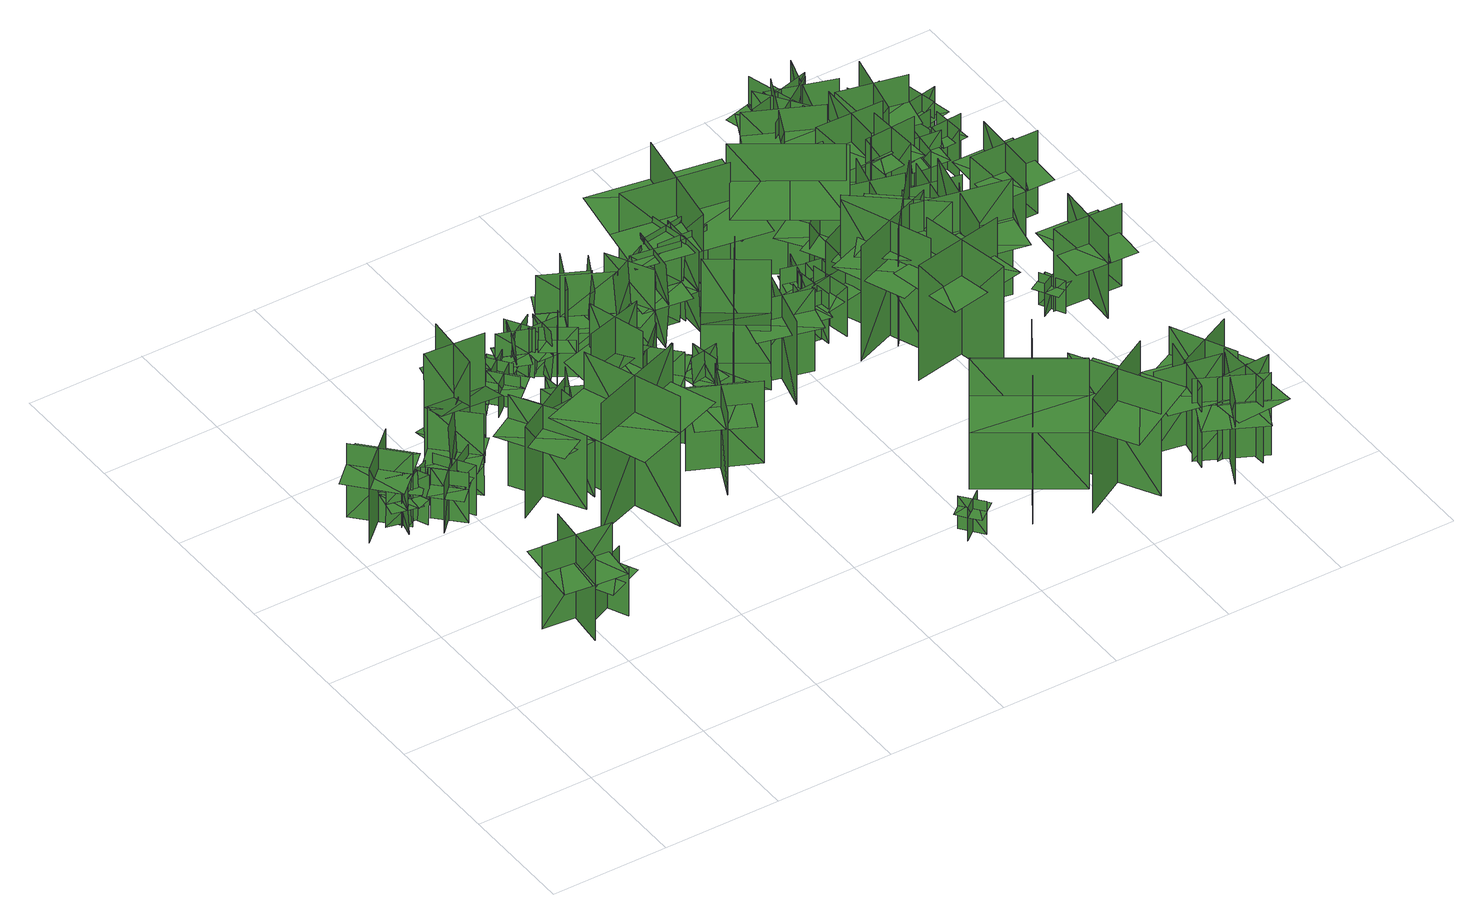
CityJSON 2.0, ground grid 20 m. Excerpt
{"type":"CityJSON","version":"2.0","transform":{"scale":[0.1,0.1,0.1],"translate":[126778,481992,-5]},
"CityObjects":{
"tree1":{"type":"SolitaryVegetationObject","geometry":[{"type":"MultiSurface","lod":"1","boundaries":[[[0,1,2]],[[0,2,3]],[[4,5,6]],[[4,6,7]],[[8,9,10]],[[8,10,11]],[[8,9,12]],[[8,12,13]]]}]},
"tree2":{"type":"SolitaryVegetationObject","geometry":[{"type":"MultiSurface","lod":"1","boundaries":[[[14,15,16]],[[14,16,17]],[[18,19,20]],[[18,20,21]],[[22,23,24]],[[22,24,25]],[[22,25,26]],[[22,26,27]]]}]},
"tree3":{"type":"SolitaryVegetationObject","geometry":[{"type":"MultiSurface","lod":"1","boundaries":[[[28,29,30]],[[28,30,31]],[[32,33,34]],[[32,34,35]],[[36,37,33]],[[36,33,32]],[[38,39,29]],[[38,29,28]],[[28,29,40]],[[28,40,41]],[[28,42,43]],[[28,43,29]]]}]},
"tree4":{"type":"SolitaryVegetationObject","geometry":[{"type":"MultiSurface","lod":"1","boundaries":[[[44,45,46]],[[44,46,47]],[[48,49,50]],[[48,50,51]],[[52,53,54]],[[52,54,55]],[[52,55,56]],[[52,56,57]]]}]},
"tree5":{"type":"SolitaryVegetationObject","geometry":[{"type":"MultiSurface","lod":"1","boundaries":[[[58,59,60]],[[58,60,61]],[[62,63,64]],[[62,64,65]],[[66,67,63]],[[66,63,62]],[[68,69,59]],[[68,59,58]],[[58,59,70]],[[58,70,71]],[[58,72,73]],[[58,73,59]]]}]},
"tree6":{"type":"SolitaryVegetationObject","geometry":[{"type":"MultiSurface","lod":"1","boundaries":[[[74,75,76]],[[74,76,77]],[[78,79,80]],[[78,80,81]],[[82,83,84]],[[82,84,85]],[[82,83,86]],[[82,86,87]]]}]},
"tree7":{"type":"SolitaryVegetationObject","geometry":[{"type":"MultiSurface","lod":"1","boundaries":[[[88,89,90]],[[88,90,91]],[[92,93,94]],[[92,94,95]],[[96,97,98]],[[96,98,99]],[[96,100,101]],[[96,101,97]]]}]},
"tree8":{"type":"SolitaryVegetationObject","geometry":[{"type":"MultiSurface","lod":"1","boundaries":[[[102,103,104]],[[102,104,105]],[[106,107,108]],[[106,108,109]],[[110,111,112]],[[110,112,113]],[[110,114,115]],[[110,115,111]]]}]},
"tree9":{"type":"SolitaryVegetationObject","geometry":[{"type":"MultiSurface","lod":"1","boundaries":[[[116,117,118]],[[116,118,119]],[[120,121,122]],[[120,122,123]],[[124,125,121]],[[124,121,120]],[[126,127,117]],[[126,117,116]],[[116,117,128]],[[116,128,129]],[[116,130,131]],[[116,131,117]]]}]},
"tree10":{"type":"SolitaryVegetationObject","geometry":[{"type":"MultiSurface","lod":"1","boundaries":[[[132,133,134]],[[132,134,135]],[[136,137,138]],[[136,138,139]],[[140,141,137]],[[140,137,136]],[[142,143,133]],[[142,133,132]],[[144,145,146]],[[144,146,147]],[[148,149,150]],[[148,150,151]]]}]},
"tree11":{"type":"SolitaryVegetationObject","geometry":[{"type":"MultiSurface","lod":"1","boundaries":[[[152,153,154]],[[152,154,155]],[[156,157,158]],[[156,158,159]],[[160,161,162]],[[160,162,163]],[[160,163,164]],[[160,164,165]]]}]},
"tree12":{"type":"SolitaryVegetationObject","geometry":[{"type":"MultiSurface","lod":"1","boundaries":[[[166,167,168]],[[166,168,169]],[[170,171,172]],[[170,172,173]],[[174,175,176]],[[174,176,177]],[[174,178,179]],[[174,179,175]]]}]},
"tree13":{"type":"SolitaryVegetationObject","geometry":[{"type":"MultiSurface","lod":"1","boundaries":[[[180,181,182]],[[180,182,183]],[[184,185,186]],[[184,186,187]],[[188,189,190]],[[188,190,191]],[[188,191,192]],[[188,192,193]]]}]},
"tree14":{"type":"SolitaryVegetationObject","geometry":[{"type":"MultiSurface","lod":"1","boundaries":[[[194,195,196]],[[194,196,197]],[[198,199,200]],[[198,200,201]],[[202,203,204]],[[202,204,205]],[[202,205,206]],[[202,206,207]]]}]},
"tree15":{"type":"SolitaryVegetationObject","geometry":[{"type":"MultiSurface","lod":"1","boundaries":[[[208,209,210]],[[208,210,211]],[[212,213,214]],[[212,214,215]],[[216,217,218]],[[216,218,219]],[[216,219,220]],[[216,220,221]]]}]},
"tree16":{"type":"SolitaryVegetationObject","geometry":[{"type":"MultiSurface","lod":"1","boundaries":[[[222,223,224]],[[222,224,225]],[[226,227,228]],[[226,228,229]],[[230,231,232]],[[230,232,233]],[[230,233,234]],[[230,234,235]]]}]},
"tree17":{"type":"SolitaryVegetationObject","geometry":[{"type":"MultiSurface","lod":"1","boundaries":[[[236,237,238]],[[236,238,239]],[[240,241,242]],[[240,242,243]],[[244,245,241]],[[244,241,240]],[[246,247,237]],[[246,237,236]],[[236,237,248]],[[236,248,249]],[[236,250,251]],[[236,251,237]]]}]},
"tree18":{"type":"SolitaryVegetationObject","geometry":[{"type":"MultiSurface","lod":"1","boundaries":[[[252,253,254]],[[252,254,255]],[[256,257,258]],[[256,258,259]],[[260,261,262]],[[260,262,263]],[[260,263,264]],[[260,264,265]]]}]},
"tree19":{"type":"SolitaryVegetationObject","geometry":[{"type":"MultiSurface","lod":"1","boundaries":[[[266,267,268]],[[266,268,269]],[[270,271,272]],[[270,272,273]],[[274,275,276]],[[274,276,277]],[[274,277,278]],[[274,278,279]]]}]},
"tree20":{"type":"SolitaryVegetationObject","geometry":[{"type":"MultiSurface","lod":"1","boundaries":[[[280,281,282]],[[280,282,283]],[[284,285,286]],[[284,286,287]],[[288,289,285]],[[288,285,284]],[[290,291,281]],[[290,281,280]],[[292,293,294]],[[292,294,295]],[[296,297,298]],[[296,298,299]]]}]},
"tree21":{"type":"SolitaryVegetationObject","geometry":[{"type":"MultiSurface","lod":"1","boundaries":[[[300,301,302]],[[300,302,303]],[[304,305,306]],[[304,306,307]],[[308,309,305]],[[308,305,304]],[[310,311,301]],[[310,301,300]],[[300,301,312]],[[300,312,313]],[[300,314,315]],[[300,315,301]]]}]},
"tree22":{"type":"SolitaryVegetationObject","geometry":[{"type":"MultiSurface","lod":"1","boundaries":[[[316,317,318]],[[316,318,319]],[[320,321,322]],[[320,322,323]],[[324,325,326]],[[324,326,327]],[[324,327,328]],[[324,328,329]]]}]},
"tree23":{"type":"SolitaryVegetationObject","geometry":[{"type":"MultiSurface","lod":"1","boundaries":[[[330,331,332]],[[330,332,333]],[[334,335,336]],[[334,336,337]],[[338,339,340]],[[338,340,341]],[[338,342,343]],[[338,343,339]]]}]},
"tree24":{"type":"SolitaryVegetationObject","geometry":[{"type":"MultiSurface","lod":"1","boundaries":[[[344,345,346]],[[344,346,347]],[[348,349,350]],[[348,350,351]],[[352,353,349]],[[352,349,348]],[[354,355,345]],[[354,345,344]],[[344,345,356]],[[344,356,357]],[[344,358,359]],[[344,359,345]]]}]},
"tree25":{"type":"SolitaryVegetationObject","geometry":[{"type":"MultiSurface","lod":"1","boundaries":[[[360,361,362]],[[360,362,363]],[[364,365,366]],[[364,366,367]],[[368,369,370]],[[368,370,371]],[[368,372,373]],[[368,373,369]]]}]},
"tree26":{"type":"SolitaryVegetationObject","geometry":[{"type":"MultiSurface","lod":"1","boundaries":[[[374,375,376]],[[374,376,377]],[[378,379,380]],[[378,380,381]],[[382,383,379]],[[382,379,378]],[[384,385,375]],[[384,375,374]],[[374,375,386]],[[374,386,387]],[[374,388,389]],[[374,389,375]]]}]},
"tree27":{"type":"SolitaryVegetationObject","geometry":[{"type":"MultiSurface","lod":"1","boundaries":[[[390,391,392]],[[390,392,393]],[[394,395,396]],[[394,396,397]],[[398,399,400]],[[398,400,401]],[[398,402,403]],[[398,403,399]]]}]},
"tree28":{"type":"SolitaryVegetationObject","geometry":[{"type":"MultiSurface","lod":"1","boundaries":[[[404,405,406]],[[404,406,407]],[[408,409,410]],[[408,410,411]],[[412,413,409]],[[412,409,408]],[[414,415,405]],[[414,405,404]],[[404,405,416]],[[404,416,417]],[[404,418,419]],[[404,419,405]]]}]},
"tree29":{"type":"SolitaryVegetationObject","geometry":[{"type":"MultiSurface","lod":"1","boundaries":[[[420,421,422]],[[420,422,423]],[[424,425,426]],[[424,426,427]],[[428,429,430]],[[428,430,431]],[[428,431,432]],[[428,432,433]]]}]},
"tree30":{"type":"SolitaryVegetationObject","geometry":[{"type":"MultiSurface","lod":"1","boundaries":[[[434,435,436]],[[434,436,437]],[[438,439,440]],[[438,440,441]],[[442,443,439]],[[442,439,438]],[[444,445,435]],[[444,435,434]],[[434,435,446]],[[434,446,447]],[[434,448,449]],[[434,449,435]]]}]},
"tree31":{"type":"SolitaryVegetationObject","geometry":[{"type":"MultiSurface","lod":"1","boundaries":[[[450,451,452]],[[450,452,453]],[[454,455,456]],[[454,456,457]],[[458,459,455]],[[458,455,454]],[[460,461,451]],[[460,451,450]],[[450,451,462]],[[450,462,463]],[[450,464,465]],[[450,465,451]]]}]},
"tree32":{"type":"SolitaryVegetationObject","geometry":[{"type":"MultiSurface","lod":"1","boundaries":[[[466,467,468]],[[466,468,469]],[[470,471,472]],[[470,472,473]],[[474,475,476]],[[474,476,477]],[[474,477,478]],[[474,478,479]]]}]},
"tree33":{"type":"SolitaryVegetationObject","geometry":[{"type":"MultiSurface","lod":"1","boundaries":[[[480,481,482]],[[480,482,483]],[[484,485,486]],[[484,486,487]],[[488,489,485]],[[488,485,484]],[[490,491,481]],[[490,481,480]],[[492,493,494]],[[492,494,495]],[[496,497,498]],[[496,498,499]]]}]},
"tree34":{"type":"SolitaryVegetationObject","geometry":[{"type":"MultiSurface","lod":"1","boundaries":[[[500,501,502]],[[500,502,503]],[[504,505,506]],[[504,506,507]],[[508,509,505]],[[508,505,504]],[[510,511,501]],[[510,501,500]],[[500,501,512]],[[500,512,513]],[[500,514,515]],[[500,515,501]]]}]},
"tree35":{"type":"SolitaryVegetationObject","geometry":[{"type":"MultiSurface","lod":"1","boundaries":[[[516,517,518]],[[516,518,519]],[[520,521,522]],[[520,522,523]],[[524,525,526]],[[524,526,527]],[[524,527,528]],[[524,528,529]]]}]},
"tree36":{"type":"SolitaryVegetationObject","geometry":[{"type":"MultiSurface","lod":"1","boundaries":[[[530,531,532]],[[530,532,533]],[[534,535,536]],[[534,536,537]],[[538,539,535]],[[538,535,534]],[[540,541,531]],[[540,531,530]],[[530,531,542]],[[530,542,543]],[[530,544,545]],[[530,545,531]]]}]},
"tree37":{"type":"SolitaryVegetationObject","geometry":[{"type":"MultiSurface","lod":"1","boundaries":[[[546,547,548]],[[546,548,549]],[[550,551,552]],[[550,552,553]],[[554,555,556]],[[554,556,557]],[[554,558,559]],[[554,559,555]]]}]},
"tree38":{"type":"SolitaryVegetationObject","geometry":[{"type":"MultiSurface","lod":"1","boundaries":[[[560,561,562]],[[560,562,563]],[[564,565,566]],[[564,566,567]],[[568,569,565]],[[568,565,564]],[[570,571,561]],[[570,561,560]],[[560,561,572]],[[560,572,573]],[[560,574,575]],[[560,575,561]]]}]},
"tree39":{"type":"SolitaryVegetationObject","geometry":[{"type":"MultiSurface","lod":"1","boundaries":[[[576,577,578]],[[576,578,579]],[[580,581,582]],[[580,582,583]],[[584,585,581]],[[584,581,580]],[[586,587,577]],[[586,577,576]],[[576,577,588]],[[576,588,589]],[[576,590,591]],[[576,591,577]]]}]},
"tree40":{"type":"SolitaryVegetationObject","geometry":[{"type":"MultiSurface","lod":"1","boundaries":[[[592,593,594]],[[592,594,595]],[[596,597,598]],[[596,598,599]],[[600,601,602]],[[600,602,603]],[[600,603,604]],[[600,604,605]]]}]},
"tree41":{"type":"SolitaryVegetationObject","geometry":[{"type":"MultiSurface","lod":"1","boundaries":[[[606,607,608]],[[606,608,609]],[[610,611,612]],[[610,612,613]],[[614,615,616]],[[614,616,617]],[[614,617,618]],[[614,618,619]]]}]},
"tree42":{"type":"SolitaryVegetationObject","geometry":[{"type":"MultiSurface","lod":"1","boundaries":[[[620,621,622]],[[620,622,623]],[[624,625,626]],[[624,626,627]],[[628,629,630]],[[628,630,631]],[[628,631,632]],[[628,632,633]]]}]},
"tree43":{"type":"SolitaryVegetationObject","geometry":[{"type":"MultiSurface","lod":"1","boundaries":[[[634,635,636]],[[634,636,637]],[[638,639,640]],[[638,640,641]],[[642,643,644]],[[642,644,645]],[[642,643,646]],[[642,646,647]]]}]},
"tree44":{"type":"SolitaryVegetationObject","geometry":[{"type":"MultiSurface","lod":"1","boundaries":[[[648,649,650]],[[648,650,651]],[[652,653,654]],[[652,654,655]],[[656,657,658]],[[656,658,659]],[[656,659,660]],[[656,660,661]]]}]},
"tree45":{"type":"SolitaryVegetationObject","geometry":[{"type":"MultiSurface","lod":"1","boundaries":[[[662,663,664]],[[662,664,665]],[[666,667,668]],[[666,668,669]],[[670,671,672]],[[670,672,673]],[[670,673,674]],[[670,674,675]]]}]},
"tree46":{"type":"SolitaryVegetationObject","geometry":[{"type":"MultiSurface","lod":"1","boundaries":[[[676,677,678]],[[676,678,679]],[[680,681,682]],[[680,682,683]],[[684,685,686]],[[684,686,687]],[[684,685,688]],[[684,688,689]]]}]},
"tree47":{"type":"SolitaryVegetationObject","geometry":[{"type":"MultiSurface","lod":"1","boundaries":[[[690,691,692]],[[690,692,693]],[[694,695,696]],[[694,696,697]],[[698,699,700]],[[698,700,701]],[[698,702,703]],[[698,703,699]]]}]},
"tree48":{"type":"SolitaryVegetationObject","geometry":[{"type":"MultiSurface","lod":"1","boundaries":[[[704,705,706]],[[704,706,707]],[[708,709,710]],[[708,710,711]],[[712,713,714]],[[712,714,715]],[[712,715,716]],[[712,716,717]]]}]},
"tree49":{"type":"SolitaryVegetationObject","geometry":[{"type":"MultiSurface","lod":"1","boundaries":[[[718,719,720]],[[718,720,721]],[[722,723,724]],[[722,724,725]],[[726,727,728]],[[726,728,729]],[[726,729,730]],[[726,730,731]]]}]},
"tree50":{"type":"SolitaryVegetationObject","geometry":[{"type":"MultiSurface","lod":"1","boundaries":[[[732,733,734]],[[732,734,735]],[[736,737,738]],[[736,738,739]],[[740,741,742]],[[740,742,743]],[[740,743,744]],[[740,744,745]]]}]},
"tree51":{"type":"SolitaryVegetationObject","geometry":[{"type":"MultiSurface","lod":"1","boundaries":[[[746,747,748]],[[746,748,749]],[[750,751,752]],[[750,752,753]],[[754,755,756]],[[754,756,757]],[[754,757,758]],[[754,758,759]]]}]},
"tree52":{"type":"SolitaryVegetationObject","geometry":[{"type":"MultiSurface","lod":"1","boundaries":[[[760,761,762]],[[760,762,763]],[[764,765,766]],[[764,766,767]],[[768,769,770]],[[768,770,771]],[[768,771,772]],[[768,772,773]]]}]},
"tree53":{"type":"SolitaryVegetationObject","geometry":[{"type":"MultiSurface","lod":"1","boundaries":[[[774,775,776]],[[774,776,777]],[[778,779,780]],[[778,780,781]],[[782,783,784]],[[782,784,785]],[[782,783,786]],[[782,786,787]]]}]},
"tree54":{"type":"SolitaryVegetationObject","geometry":[{"type":"MultiSurface","lod":"1","boundaries":[[[788,789,790]],[[788,790,791]],[[792,793,794]],[[792,794,795]],[[796,797,798]],[[796,798,799]],[[796,799,800]],[[796,800,801]]]}]},
"tree55":{"type":"SolitaryVegetationObject","geometry":[{"type":"MultiSurface","lod":"1","boundaries":[[[802,803,804]],[[802,804,805]],[[806,807,808]],[[806,808,809]],[[810,811,812]],[[810,812,813]],[[810,814,815]],[[810,815,811]]]}]},
"tree56":{"type":"SolitaryVegetationObject","geometry":[{"type":"MultiSurface","lod":"1","boundaries":[[[816,817,818]],[[816,818,819]],[[820,821,822]],[[820,822,823]],[[824,825,826]],[[824,826,827]],[[824,827,828]],[[824,828,829]]]}]},
"tree57":{"type":"SolitaryVegetationObject","geometry":[{"type":"MultiSurface","lod":"1","boundaries":[[[830,831,832]],[[830,832,833]],[[834,835,836]],[[834,836,837]],[[838,839,840]],[[838,840,841]],[[838,841,842]],[[838,842,843]]]}]},
"tree58":{"type":"SolitaryVegetationObject","geometry":[{"type":"MultiSurface","lod":"1","boundaries":[[[844,845,846]],[[844,846,847]],[[848,849,850]],[[848,850,851]],[[852,853,854]],[[852,854,855]],[[852,853,856]],[[852,856,857]]]}]},
"tree59":{"type":"SolitaryVegetationObject","geometry":[{"type":"MultiSurface","lod":"1","boundaries":[[[858,859,860]],[[858,860,861]],[[862,863,864]],[[862,864,865]],[[866,867,868]],[[866,868,869]],[[866,867,870]],[[866,870,871]]]}]},
"tree60":{"type":"SolitaryVegetationObject","geometry":[{"type":"MultiSurface","lod":"1","boundaries":[[[872,873,874]],[[872,874,875]],[[876,877,878]],[[876,878,879]],[[880,881,882]],[[880,882,883]],[[880,881,884]],[[880,884,885]]]}]},
"tree61":{"type":"SolitaryVegetationObject","geometry":[{"type":"MultiSurface","lod":"1","boundaries":[[[886,887,888]],[[886,888,889]],[[890,891,892]],[[890,892,893]],[[894,895,896]],[[894,896,897]],[[894,897,898]],[[894,898,899]]]}]},
"tree62":{"type":"SolitaryVegetationObject","geometry":[{"type":"MultiSurface","lod":"1","boundaries":[[[900,901,902]],[[900,902,903]],[[904,905,906]],[[904,906,907]],[[908,909,910]],[[908,910,911]],[[908,911,912]],[[908,912,913]]]}]},
"tree63":{"type":"SolitaryVegetationObject","geometry":[{"type":"MultiSurface","lod":"1","boundaries":[[[914,915,916]],[[914,916,917]],[[918,919,920]],[[918,920,921]],[[922,923,924]],[[922,924,925]],[[922,923,926]],[[922,926,927]]]}]},
"tree64":{"type":"SolitaryVegetationObject","geometry":[{"type":"MultiSurface","lod":"1","boundaries":[[[928,929,930]],[[928,930,931]],[[932,933,934]],[[932,934,935]],[[936,937,938]],[[936,938,939]],[[936,940,941]],[[936,941,937]]]}]},
"tree65":{"type":"SolitaryVegetationObject","geometry":[{"type":"MultiSurface","lod":"1","boundaries":[[[942,943,944]],[[942,944,945]],[[946,947,948]],[[946,948,949]],[[950,951,952]],[[950,952,953]],[[950,951,954]],[[950,954,955]]]}]},
"tree66":{"type":"SolitaryVegetationObject","geometry":[{"type":"MultiSurface","lod":"1","boundaries":[[[956,957,958]],[[956,958,959]],[[960,961,962]],[[960,962,963]],[[964,965,966]],[[964,966,967]],[[964,965,968]],[[964,968,969]]]}]},
"tree67":{"type":"SolitaryVegetationObject","geometry":[{"type":"MultiSurface","lod":"1","boundaries":[[[970,971,972]],[[970,972,973]],[[974,975,976]],[[974,976,977]],[[978,979,980]],[[978,980,981]],[[978,981,982]],[[978,982,983]]]}]},
"tree68":{"type":"SolitaryVegetationObject","geometry":[{"type":"MultiSurface","lod":"1","boundaries":[[[984,985,986]],[[984,986,987]],[[988,989,990]],[[988,990,991]],[[992,993,994]],[[992,994,995]],[[992,996,997]],[[992,997,993]]]}]},
"tree69":{"type":"SolitaryVegetationObject","geometry":[{"type":"MultiSurface","lod":"1","boundaries":[[[998,999,1000]],[[998,1000,1001]],[[1002,1003,1004]],[[1002,1004,1005]],[[1006,1007,1008]],[[1006,1008,1009]],[[1006,1010,1011]],[[1006,1011,1007]]]}]},
"tree70":{"type":"SolitaryVegetationObject","geometry":[{"type":"MultiSurface","lod":"1","boundaries":[[[1012,1013,1014]],[[1012,1014,1015]],[[1016,1017,1018]],[[1016,1018,1019]],[[1020,1021,1022]],[[1020,1022,1023]],[[1020,1024,1025]],[[1020,1025,1021]]]}]},
"tree71":{"type":"SolitaryVegetationObject","geometry":[{"type":"MultiSurface","lod":"1","boundaries":[[[1026,1027,1028]],[[1026,1028,1029]],[[1030,1031,1032]],[[1030,1032,1033]],[[1034,1035,1036]],[[1034,1036,1037]],[[1034,1035,1038]],[[1034,1038,1039]]]}]},
"tree72":{"type":"SolitaryVegetationObject","geometry":[{"type":"MultiSurface","lod":"1","boundaries":[[[1040,1041,1042]],[[1040,1042,1043]],[[1044,1045,1046]],[[1044,1046,1047]],[[1048,1049,1050]],[[1048,1050,1051]],[[1048,1049,1052]],[[1048,1052,1053]]]}]},
"tree73":{"type":"SolitaryVegetationObject","geometry":[{"type":"MultiSurface","lod":"1","boundaries":[[[1054,1055,1056]],[[1054,1056,1057]],[[1058,1059,1060]],[[1058,1060,1061]],[[1062,1063,1064]],[[1062,1064,1065]],[[1062,1065,1066]],[[1062,1066,1067]]]}]},
"tree74":{"type":"SolitaryVegetationObject","geometry":[{"type":"MultiSurface","lod":"1","boundaries":[[[1068,1069,1070]],[[1068,1070,1071]],[[1072,1073,1074]],[[1072,1074,1075]],[[1076,1077,1078]],[[1076,1078,1079]],[[1076,1077,1080]],[[1076,1080,1081]]]}]},
"tree75":{"type":"SolitaryVegetationObject","geometry":[{"type":"MultiSurface","lod":"1","boundaries":[[[1082,1083,1084]],[[1082,1084,1085]],[[1086,1087,1088]],[[1086,1088,1089]],[[1090,1091,1092]],[[1090,1092,1093]],[[1090,1093,1094]],[[1090,1094,1095]]]}]},
"tree76":{"type":"SolitaryVegetationObject","geometry":[{"type":"MultiSurface","lod":"1","boundaries":[[[1096,1097,1098]],[[1096,1098,1099]],[[1100,1101,1102]],[[1100,1102,1103]],[[1104,1105,1106]],[[1104,1106,1107]],[[1104,1107,1108]],[[1104,1108,1109]]]}]},
"tree77":{"type":"SolitaryVegetationObject","geometry":[{"type":"MultiSurface","lod":"1","boundaries":[[[1110,1111,1112]],[[1110,1112,1113]],[[1114,1115,1116]],[[1114,1116,1117]],[[1118,1119,1120]],[[1118,1120,1121]],[[1118,1121,1122]],[[1118,1122,1123]]]}]},
"tree78":{"type":"SolitaryVegetationObject","geometry":[{"type":"MultiSurface","lod":"1","boundaries":[[[1124,1125,1126]],[[1124,1126,1127]],[[1128,1129,1130]],[[1128,1130,1131]],[[1132,1133,1134]],[[1132,1134,1135]],[[1132,1133,1136]],[[1132,1136,1137]]]}]},
"tree79":{"type":"SolitaryVegetationObject","geometry":[{"type":"MultiSurface","lod":"1","boundaries":[[[1138,1139,1140]],[[1138,1140,1141]],[[1142,1143,1144]],[[1142,1144,1145]],[[1146,1147,1148]],[[1146,1148,1149]],[[1146,1147,1150]],[[1146,1150,1151]]]}]},
"tree80":{"type":"SolitaryVegetationObject","geometry":[{"type":"MultiSurface","lod":"1","boundaries":[[[1152,1153,1154]],[[1152,1154,1155]],[[1156,1157,1158]],[[1156,1158,1159]],[[1160,1161,1162]],[[1160,1162,1163]],[[1160,1163,1164]],[[1160,1164,1165]]]}]},
"tree81":{"type":"SolitaryVegetationObject","geometry":[{"type":"MultiSurface","lod":"1","boundaries":[[[1166,1167,1168]],[[1166,1168,1169]],[[1170,1171,1172]],[[1170,1172,1173]],[[1174,1175,1176]],[[1174,1176,1177]],[[1174,1175,1178]],[[1174,1178,1179]]]}]},
"tree82":{"type":"SolitaryVegetationObject","geometry":[{"type":"MultiSurface","lod":"1","boundaries":[[[1180,1181,1182]],[[1180,1182,1183]],[[1184,1185,1186]],[[1184,1186,1187]],[[1188,1189,1190]],[[1188,1190,1191]],[[1188,1191,1192]],[[1188,1192,1193]]]}]},
"tree83":{"type":"SolitaryVegetationObject","geometry":[{"type":"MultiSurface","lod":"1","boundaries":[[[1194,1195,1196]],[[1194,1196,1197]],[[1198,1199,1200]],[[1198,1200,1201]],[[1202,1203,1204]],[[1202,1204,1205]],[[1202,1203,1206]],[[1202,1206,1207]]]}]},
"tree84":{"type":"SolitaryVegetationObject","geometry":[{"type":"MultiSurface","lod":"1","boundaries":[[[1208,1209,1210]],[[1208,1210,1211]],[[1212,1213,1214]],[[1212,1214,1215]],[[1216,1217,1218]],[[1216,1218,1219]],[[1216,1217,1220]],[[1216,1220,1221]]]}]},
"tree85":{"type":"SolitaryVegetationObject","geometry":[{"type":"MultiSurface","lod":"1","boundaries":[[[1222,1223,1224]],[[1222,1224,1225]],[[1226,1227,1228]],[[1226,1228,1229]],[[1230,1231,1232]],[[1230,1232,1233]],[[1230,1231,1234]],[[1230,1234,1235]]]}]},
"tree86":{"type":"SolitaryVegetationObject","geometry":[{"type":"MultiSurface","lod":"1","boundaries":[[[1236,1237,1238]],[[1236,1238,1239]],[[1240,1241,1242]],[[1240,1242,1243]],[[1244,1245,1246]],[[1244,1246,1247]],[[1244,1245,1248]],[[1244,1248,1249]]]}]},
"tree87":{"type":"SolitaryVegetationObject","geometry":[{"type":"MultiSurface","lod":"1","boundaries":[[[1250,1251,1252]],[[1250,1252,1253]],[[1254,1255,1256]],[[1254,1256,1257]],[[1258,1259,1260]],[[1258,1260,1261]],[[1258,1259,1262]],[[1258,1262,1263]]]}]},
"tree88":{"type":"SolitaryVegetationObject","geometry":[{"type":"MultiSurface","lod":"1","boundaries":[[[1264,1265,1266]],[[1264,1266,1267]],[[1268,1269,1270]],[[1268,1270,1271]],[[1272,1273,1274]],[[1272,1274,1275]],[[1272,1275,1276]],[[1272,1276,1277]]]}]},
"tree89":{"type":"SolitaryVegetationObject","geometry":[{"type":"MultiSurface","lod":"1","boundaries":[[[1278,1279,1280]],[[1278,1280,1281]],[[1282,1283,1284]],[[1282,1284,1285]],[[1286,1287,1288]],[[1286,1288,1289]],[[1286,1287,1290]],[[1286,1290,1291]]]}]},
"tree90":{"type":"SolitaryVegetationObject","geometry":[{"type":"MultiSurface","lod":"1","boundaries":[[[1292,1293,1294]],[[1292,1294,1295]],[[1296,1297,1298]],[[1296,1298,1299]],[[1300,1301,1302]],[[1300,1302,1303]],[[1300,1301,1304]],[[1300,1304,1305]]]}]},
"tree91":{"type":"SolitaryVegetationObject","geometry":[{"type":"MultiSurface","lod":"1","boundaries":[[[1306,1307,1308]],[[1306,1308,1309]],[[1310,1311,1312]],[[1310,1312,1313]],[[1314,1315,1316]],[[1314,1316,1317]],[[1314,1317,1318]],[[1314,1318,1319]]]}]},
"tree92":{"type":"SolitaryVegetationObject","geometry":[{"type":"MultiSurface","lod":"1","boundaries":[[[1320,1321,1322]],[[1320,1322,1323]],[[1324,1325,1326]],[[1324,1326,1327]],[[1328,1329,1330]],[[1328,1330,1331]],[[1328,1332,1333]],[[1328,1333,1329]]]}]}
},
"vertices":[
[187,370,23],[176,253,23],[176,253,180],[187,370,180],[126,319,23],[243,308,23],[243,308,180],[126,319,180],[184,370,128],[172,253,128],[231,248,128],[242,365,128],[125,258,128],[136,375,128],
[109,712,9],[35,645,9],[35,645,148],[109,712,148],[42,715,9],[110,642,9],[110,642,148],[42,715,148],[42,715,109],[6,682,109],[73,608,109],[110,642,109],[146,676,109],[79,749,109],
[89,623,62],[101,673,62],[75,678,62],[64,629,62],[70,652,62],[120,641,62],[120,644,109],[71,655,109],[71,655,16],[120,644,16],[91,622,16],[103,672,16],[101,673,109],[89,623,109],[114,617,62],[126,667,62],
[93,645,13],[136,695,13],[136,695,105],[93,645,105],[137,648,13],[86,691,13],[86,691,105],[137,648,105],[137,648,79],[158,673,79],[108,716,79],[86,691,79],[65,666,79],[115,623,79],
[109,673,63],[129,626,63],[153,636,63],[133,683,63],[142,660,63],[95,640,63],[96,637,109],[143,658,109],[143,658,16],[96,637,16],[107,672,16],[127,625,16],[129,626,109],[109,673,109],[85,662,63],[105,616,63],
[264,322,23],[200,292,23],[200,292,117],[264,322,117],[219,338,23],[249,274,23],[249,274,117],[219,338,117],[263,324,85],[199,294,85],[214,262,85],[278,292,85],[187,320,85],[251,349,85],
[134,593,19],[174,633,19],[174,633,114],[134,593,114],[177,593,19],[137,634,19],[137,634,114],[177,593,114],[177,593,83],[137,634,83],[115,612,83],[155,571,83],[199,615,83],[159,655,83],
[216,652,17],[155,615,17],[155,615,111],[216,652,111],[161,665,17],[198,604,17],[198,604,111],[161,665,111],[211,648,87],[155,615,87],[169,591,87],[225,624,87],[196,673,87],[141,639,87],
[234,638,92],[174,698,92],[143,667,92],[203,607,92],[175,637,92],[235,697,92],[232,700,170],[172,640,170],[172,640,14],[232,700,14],[236,640,14],[177,700,14],[174,698,170],[234,638,170],[264,668,92],[204,728,92],
[279,701,66],[176,709,66],[176,711,261],[279,703,261],[229,761,66],[221,657,66],[222,657,261],[230,761,261],[230,761,15],[222,657,15],[279,703,15],[176,711,15],[279,702,161],[176,710,161],[172,657,180],[275,649,180],[190,709,192],[268,703,192],[271,743,202],[193,748,202],
[263,755,14],[263,755,76],[210,746,76],[210,746,14],[242,726,14],[242,726,76],[233,777,76],[233,777,14],[243,718,56],[269,723,56],[258,786,56],[232,781,56],[205,776,56],[217,713,56],
[342,525,17],[277,637,17],[277,637,189],[342,525,189],[368,624,17],[255,559,17],[255,559,189],[368,624,189],[337,534,145],[277,637,145],[233,612,145],[292,509,145],[381,560,145],[321,663,145],
[275,795,16],[275,795,78],[259,744,78],[259,744,16],[291,763,16],[291,763,78],[242,778,78],[242,778,16],[299,760,58],[306,786,58],[245,805,58],[237,779,58],[229,754,58],[291,735,58],
[321,811,17],[321,811,79],[287,770,79],[287,770,17],[324,775,17],[324,775,79],[284,808,79],[284,808,17],[330,770,58],[347,791,58],[297,832,58],[280,811,58],[264,790,58],[313,750,58],
[309,587,20],[424,599,20],[424,599,175],[309,587,175],[366,540,20],[366,540,175],[355,656,175],[355,656,20],[366,540,126],[415,545,126],[406,637,126],[357,633,126],[309,628,126],[318,535,126],
[328,466,17],[495,526,17],[495,526,263],[328,466,263],[435,415,17],[375,582,17],[375,582,263],[435,415,263],[435,415,194],[518,446,194],[458,612,194],[375,582,194],[292,552,194],[352,385,194],
[394,661,95],[356,584,95],[396,565,96],[433,641,96],[414,605,95],[338,642,95],[335,638,173],[412,601,173],[412,601,17],[335,638,17],[390,662,17],[353,586,17],[356,584,173],[394,661,173],[355,679,96],[318,603,96],
[395,814,16],[395,814,78],[355,780,78],[355,780,16],[392,778,16],[392,778,78],[358,818,78],[358,818,16],[397,772,58],[417,790,58],[376,839,58],[355,821,58],[335,804,58],[377,755,58],
[401,810,16],[401,810,78],[369,852,78],[369,852,16],[365,815,16],[365,815,78],[406,847,78],[406,847,16],[359,811,58],[375,789,58],[426,828,58],[410,850,58],[394,871,58],[343,832,58],
[406,611,69],[506,640,69],[506,638,264],[406,610,264],[474,573,70],[446,672,70],[445,672,264],[473,573,264],[473,573,18],[445,672,18],[406,610,18],[506,638,18],[406,610,164],[506,639,164],[492,689,183],[392,661,183],[492,635,195],[418,613,195],[429,575,206],[503,597,206],
[444,834,62],[397,852,62],[388,827,62],[435,809,62],[413,819,62],[430,867,62],[427,868,108],[410,820,108],[410,820,15],[427,868,15],[445,836,15],[397,854,15],[397,852,108],[444,834,108],[453,859,62],[405,876,62],
[474,712,13],[474,712,90],[478,646,90],[478,646,13],[508,682,13],[508,682,90],[443,678,90],[443,678,13],[518,682,65],[516,716,65],[435,711,65],[437,678,65],[439,644,65],[519,649,65],
[462,673,14],[551,578,14],[551,578,187],[462,673,187],[459,571,14],[554,659,14],[554,659,187],[459,571,187],[469,665,142],[551,578,142],[588,613,142],[507,700,142],[432,630,142],[513,543,142],
[427,875,60],[454,832,60],[476,846,61],[449,889,61],[461,868,60],[418,841,60],[420,838,107],[463,865,107],[463,865,14],[420,838,14],[425,874,14],[452,831,14],[454,832,107],[427,875,107],[405,861,61],[432,818,61],
[532,435,20],[581,542,20],[581,542,176],[532,435,176],[619,468,20],[512,517,20],[512,517,176],[619,468,176],[536,444,136],[581,542,136],[539,562,136],[493,464,136],[578,424,136],[623,523,136],
[496,836,61],[445,836,61],[445,810,61],[496,809,61],[472,810,61],[472,861,61],[469,861,108],[468,811,108],[468,811,14],[469,861,14],[496,838,14],[445,838,14],[445,836,108],[496,836,108],[497,861,61],[446,862,61],
[508,852,9],[468,794,9],[468,794,103],[508,852,103],[453,842,9],[511,802,9],[511,802,103],[453,842,103],[504,847,79],[468,794,79],[491,778,79],[528,832,79],[481,863,79],[445,810,79],
[542,898,88],[505,821,88],[545,802,88],[582,879,88],[563,843,88],[486,879,88],[484,875,165],[560,838,165],[560,838,10],[484,875,10],[539,900,10],[502,823,10],[505,821,165],[542,898,165],[503,916,88],[467,840,88],
[557,680,10],[557,680,87],[616,711,87],[616,711,10],[572,723,10],[572,723,87],[601,666,87],[601,666,10],[567,732,62],[537,717,62],[574,645,62],[604,661,62],[634,676,62],[597,747,62],
[513,853,88],[589,814,88],[609,853,88],[533,892,88],[569,872,88],[530,796,88],[535,794,166],[574,870,166],[574,870,10],[535,794,10],[512,850,10],[587,811,10],[589,814,166],[513,853,166],[494,815,88],[569,776,88],
[634,618,64],[625,668,64],[599,663,64],[608,613,64],[605,637,64],[655,646,64],[654,649,111],[604,640,111],[604,640,17],[654,649,17],[636,618,17],[627,668,17],[625,668,111],[634,618,111],[659,622,64],[650,673,64],
[794,137,28],[766,172,28],[766,172,90],[794,137,90],[797,167,28],[762,139,28],[762,139,90],[797,167,90],[797,167,72],[783,184,72],[749,157,72],[762,139,72],[776,122,72],[811,149,72],
[724,608,69],[639,667,69],[640,668,264],[725,609,264],[710,685,69],[652,600,69],[652,599,264],[711,685,264],[711,685,18],[652,599,18],[725,609,18],[640,668,18],[725,609,164],[639,667,164],[610,624,183],[695,565,183],[651,659,195],[716,616,195],[738,648,205],[673,692,205],
[637,788,87],[598,863,87],[559,843,87],[598,767,87],[581,804,87],[656,844,87],[653,848,165],[578,809,165],[578,809,9],[653,848,9],[640,789,9],[601,865,9],[598,863,165],[637,788,165],[675,808,87],[636,883,87],
[647,864,11],[647,864,73],[594,866,73],[594,866,11],[620,840,11],[620,840,73],[622,892,73],[622,892,11],[620,832,53],[646,831,53],[649,895,53],[622,896,53],[596,897,53],[593,833,53],
[707,822,89],[623,834,89],[617,790,89],[701,779,89],[661,786,89],[672,870,89],[667,871,167],[656,787,167],[656,787,11],[667,871,11],[707,826,11],[623,837,11],[623,834,167],[707,822,167],[713,865,89],[629,877,89],
[692,643,15],[806,614,15],[806,614,172],[692,643,172],[740,563,15],[769,678,15],[769,678,172],[740,563,172],[701,641,131],[806,614,131],[818,659,131],[713,686,131],[690,595,131],[795,569,131],
[664,858,88],[747,872,88],[740,915,88],[657,902,88],[697,907,88],[711,823,88],[716,824,166],[702,907,166],[702,907,10],[716,824,10],[664,855,10],[748,868,10],[747,872,166],[664,858,166],[671,816,88],[754,829,88],
[716,789,89],[718,874,89],[674,876,89],[672,791,89],[675,831,89],[760,829,89],[760,834,166],[675,836,166],[675,836,11],[760,834,11],[720,789,11],[722,874,11],[718,874,166],[716,789,166],[759,788,89],[761,873,89],
[869,127,21],[966,275,21],[966,275,267],[869,127,267],[985,150,21],[837,248,21],[837,248,267],[985,150,267],[985,150,198],[1033,224,198],[886,322,198],[837,248,198],[788,174,198],[936,76,198],
[757,978,10],[757,978,227],[727,793,227],[727,793,10],[829,874,10],[829,874,227],[651,903,227],[651,903,10],[857,869,156],[872,962,156],[650,998,156],[635,905,156],[620,813,156],[842,777,156],
[855,670,16],[789,680,16],[789,680,108],[855,670,108],[829,706,16],[819,640,16],[819,640,108],[829,706,108],[829,706,82],[797,711,82],[786,646,82],[819,640,82],[852,635,82],[862,701,82],
[857,654,18],[850,724,18],[850,724,112],[857,654,112],[887,691,18],[817,684,18],[817,684,112],[887,691,112],[860,654,81],[852,725,81],[817,721,81],[824,651,81],[881,727,81],[888,657,81],
[1066,79,19],[989,214,19],[989,214,234],[1066,79,234],[1094,178,19],[959,102,19],[959,102,234],[1094,178,234],[1094,178,174],[1056,246,174],[921,170,174],[959,102,174],[997,35,174],[1132,111,174],
[831,744,18],[884,730,18],[884,730,111],[831,744,111],[849,713,18],[849,713,111],[863,765,111],[863,765,18],[850,715,81],[872,709,81],[883,751,81],[861,757,81],[839,763,81],[828,721,81],
[914,693,20],[845,679,20],[845,679,114],[914,693,114],[874,719,20],[888,650,20],[888,650,114],[874,719,114],[913,695,83],[844,681,83],[851,647,83],[921,661,83],[839,709,83],[908,723,83],
[925,723,19],[868,731,19],[868,731,114],[925,723,114],[898,758,19],[890,702,19],[890,702,114],[898,758,114],[898,758,83],[890,702,83],[921,697,83],[929,754,83],[867,762,83],[859,706,83],
[873,590,20],[1024,650,20],[1024,650,237],[873,590,237],[969,549,20],[969,549,237],[909,700,237],[909,700,20],[969,549,168],[1032,574,168],[984,695,168],[921,670,168],[858,645,168],[906,524,168],
[873,876,15],[847,937,15],[847,937,107],[873,876,107],[890,917,15],[829,891,15],[829,891,107],[890,917,107],[890,917,81],[877,948,81],[816,922,81],[829,891,81],[841,861,81],[903,887,81],
[974,783,12],[826,881,12],[826,881,258],[974,783,258],[951,899,12],[853,751,12],[853,751,258],[951,899,258],[951,899,189],[877,947,189],[779,800,189],[853,751,189],[927,702,189],[1025,850,189],
[983,745,21],[879,694,21],[879,694,176],[983,745,176],[912,769,21],[912,769,176],[964,664,176],[964,664,21],[912,769,127],[869,747,127],[910,664,127],[954,685,127],[997,707,127],[956,790,127],
[1077,534,22],[917,503,22],[917,503,239],[1077,534,239],[990,592,22],[990,592,239],[1021,432,239],[1021,432,22],[990,592,171],[923,579,171],[948,452,171],[1014,464,171],[1081,477,171],[1057,605,171],
[965,729,17],[901,828,17],[901,828,174],[965,729,174],[982,808,17],[883,743,17],[883,743,174],[982,808,174],[969,731,122],[904,830,122],[855,798,122],[919,699,122],[944,856,122],[1008,757,122],
[907,870,10],[891,934,10],[891,934,102],[907,870,102],[930,908,10],[866,892,10],[866,892,102],[930,908,102],[930,908,77],[922,940,77],[858,924,77],[866,892,77],[874,859,77],[938,876,77],
[1045,721,17],[940,593,17],[940,593,237],[1045,721,237],[915,708,17],[1043,603,17],[1043,603,237],[915,708,237],[1036,710,180],[940,593,180],[991,552,180],[1087,669,180],[986,752,180],[890,635,180],
[1029,646,22],[977,631,22],[977,631,115],[1029,646,115],[998,664,22],[998,664,115],[1012,611,115],[1012,611,22],[998,662,85],[976,656,85],[988,614,85],[1010,620,85],[1032,626,85],[1020,668,85],
[1167,201,28],[1147,93,28],[1147,93,182],[1167,201,182],[1106,160,28],[1215,140,28],[1215,140,182],[1106,160,182],[1106,160,139],[1096,106,139],[1204,85,139],[1215,140,139],[1225,194,139],[1116,215,139],
[910,982,15],[946,921,15],[946,921,109],[910,982,109],[898,935,15],[958,972,15],[958,972,109],[898,935,109],[908,981,78],[944,920,78],[974,938,78],[938,999,78],[920,906,78],[883,966,78],
[991,672,23],[1035,686,23],[1035,686,86],[991,672,86],[1019,657,23],[1005,702,23],[1005,702,86],[1019,657,86],[991,671,65],[1036,685,65],[1029,707,65],[984,693,65],[1041,666,65],[997,653,65],
[1218,138,28],[1167,33,28],[1167,33,184],[1218,138,184],[1143,112,28],[1249,61,28],[1249,61,184],[1143,112,184],[1215,140,132],[1163,35,132],[1216,9,132],[1268,114,132],[1121,55,132],[1172,161,132],
[1004,814,19],[952,856,19],[952,856,111],[1004,814,111],[1000,858,19],[958,807,19],[958,807,111],[1000,858,111],[1000,858,85],[974,879,85],[932,828,85],[958,807,85],[983,786,85],[1025,837,85],
[1006,864,20],[953,842,20],[953,842,82],[1006,864,82],[968,879,20],[990,826,20],[990,826,82],[968,879,82],[969,877,65],[946,867,65],[966,819,65],[989,829,65],[1012,838,65],[992,887,65],
[1065,762,20],[951,791,20],[951,791,177],[1065,762,177],[1024,831,20],[995,717,20],[995,717,177],[1024,831,177],[1066,766,124],[952,795,124],[938,738,124],[1052,709,124],[964,841,124],[1078,812,124],
[1223,147,27],[1229,52,27],[1229,52,184],[1223,147,184],[1175,92,27],[1269,98,27],[1269,98,184],[1175,92,184],[1175,92,133],[1269,98,133],[1266,150,133],[1171,144,133],[1178,40,133],[1273,46,133],
[988,634,17],[1149,601,17],[1149,601,236],[988,634,236],[1050,541,17],[1083,702,17],[1083,702,236],[1050,541,236],[987,629,163],[1148,596,163],[1164,677,163],[1003,709,163],[1135,531,163],[974,563,163],
[1237,132,26],[1185,237,26],[1185,237,182],[1237,132,182],[1263,207,26],[1157,155,26],[1157,155,182],[1263,207,182],[1241,133,130],[1188,238,130],[1136,212,130],[1188,107,130],[1231,260,130],[1283,154,130],
[949,918,13],[1035,923,13],[1035,923,107],[949,918,107],[995,878,13],[990,963,13],[990,963,107],[995,878,107],[995,881,81],[1033,883,81],[1028,962,81],[990,960,81],[953,957,81],[958,879,81],
[1048,945,21],[930,1000,21],[930,1000,193],[1048,945,193],[1012,1041,21],[957,923,21],[957,923,193],[1012,1041,193],[1038,949,149],[930,1000,149],[908,953,149],[1016,903,149],[1059,996,149],[952,1046,149],
[1051,687,20],[1132,638,20],[1132,638,178],[1051,687,178],[1069,617,20],[1118,697,20],[1118,697,178],[1069,617,178],[1069,617,127],[1118,697,127],[1074,725,127],[1024,644,127],[1113,589,127],[1162,670,127],
[1131,709,22],[1037,727,22],[1037,727,180],[1131,709,180],[1089,769,22],[1072,676,22],[1072,676,180],[1089,769,180],[1089,769,128],[1072,676,128],[1123,666,128],[1140,760,128],[1038,779,128],[1021,686,128],
[1078,935,24],[996,935,24],[996,935,134],[1078,935,134],[1039,974,24],[1039,892,24],[1039,892,134],[1039,974,134],[1078,938,97],[996,937,97],[996,896,97],[1079,896,97],[996,971,97],[1078,971,97],
[971,966,22],[1068,1033,22],[1068,1033,178],[971,966,178],[1050,952,22],[983,1049,22],[983,1049,178],[1050,952,178],[973,963,126],[1070,1030,126],[1036,1078,126],[940,1012,126],[1097,991,126],[1000,924,126],
[1035,963,25],[1010,1011,25],[1010,1011,118],[1035,963,118],[1046,997,25],[1046,997,118],[998,973,118],[998,973,25],[1044,996,88],[1034,1017,88],[995,997,88],[1006,977,88],[1016,956,88],[1055,976,88],
[1001,1083,19],[1032,970,19],[1032,970,175],[1001,1083,175],[962,1014,19],[1075,1045,19],[1075,1045,175],[962,1014,175],[997,1082,123],[1028,969,123],[1085,984,123],[1054,1098,123],[982,956,123],[952,1070,123],
[1023,904,13],[1101,868,13],[1101,868,106],[1023,904,106],[1045,847,13],[1081,925,13],[1081,925,106],[1045,847,106],[1046,850,80],[1080,834,80],[1113,906,80],[1079,921,80],[1045,937,80],[1012,866,80],
[1165,555,21],[1187,516,21],[1187,516,82],[1165,555,82],[1157,527,21],[1195,548,21],[1195,548,82],[1157,527,82],[1157,527,65],[1168,507,65],[1206,529,65],[1195,548,65],[1185,568,65],[1146,546,65],
[1124,836,10],[1074,792,10],[1074,792,102],[1124,836,102],[1079,839,10],[1123,789,10],[1123,789,102],[1079,839,102],[1079,839,77],[1054,817,77],[1098,767,77],[1123,789,77],[1148,811,77],[1104,861,77],
[1073,864,23],[1076,982,23],[1076,982,180],[1073,864,180],[1130,919,23],[1013,922,23],[1013,922,180],[1130,919,180],[1077,864,127],[1079,982,127],[1020,983,127],[1018,865,127],[1127,980,127],[1124,863,127],
[1038,967,20],[1073,1079,20],[1073,1079,176],[1038,967,176],[1109,1004,20],[997,1039,20],[997,1039,176],[1109,1004,176],[1042,966,124],[1077,1078,124],[1021,1095,124],[986,983,124],[1122,1064,124],[1087,952,124],
[1154,871,17],[1064,866,17],[1064,866,172],[1154,871,172],[1109,911,17],[1109,911,172],[1114,821,172],[1114,821,17],[1109,908,122],[1072,906,122],[1076,833,122],[1113,835,122],[1151,838,122],[1147,910,122],
[1233,472,20],[1239,589,20],[1239,589,176],[1233,472,176],[1292,525,20],[1175,531,20],[1175,531,176],[1292,525,176],[1237,471,124],[1243,589,124],[1184,592,124],[1178,474,124],[1290,586,124],[1285,469,124],
[1109,903,26],[1137,950,26],[1137,950,119],[1109,903,119],[1144,912,26],[1144,912,119],[1098,940,119],[1098,940,26],[1142,913,89],[1154,933,89],[1117,955,89],[1105,935,89],[1094,916,89],[1131,894,89],
[1197,951,24],[1082,975,24],[1082,975,180],[1197,951,180],[1153,1017,24],[1129,902,24],[1129,902,180],[1153,1017,180],[1198,954,128],[1083,978,128],[1071,921,128],[1186,897,128],[1092,1025,128],[1208,1001,128],
[1173,915,25],[1166,845,25],[1166,845,119],[1173,915,119],[1136,885,25],[1206,878,25],[1206,878,119],[1136,885,119],[1171,915,88],[1164,845,88],[1199,842,88],[1206,912,88],[1136,848,88],[1142,918,88],
[1161,1015,25],[1102,1018,25],[1102,1018,103],[1161,1015,103],[1134,1045,25],[1131,986,25],[1131,986,103],[1134,1045,103],[1161,1017,77],[1102,1020,77],[1101,991,77],[1160,988,77],[1104,1044,77],[1162,1041,77],
[1180,968,25],[1121,1006,25],[1121,1006,119],[1180,968,119],[1170,1015,25],[1132,956,25],[1132,956,119],[1170,1015,119],[1182,970,88],[1122,1008,88],[1103,979,88],[1162,940,88],[1138,1032,88],[1197,994,88],
[1227,683,19],[1230,800,19],[1230,800,176],[1227,683,176],[1285,738,19],[1167,741,19],[1167,741,176],[1285,738,176],[1231,683,123],[1234,800,123],[1175,802,123],[1172,684,123],[1281,799,123],[1278,682,123],
[1216,752,23],[1234,792,23],[1234,792,84],[1216,752,84],[1243,762,23],[1203,781,23],[1203,781,84],[1243,762,84],[1243,762,67],[1253,782,67],[1212,801,67],[1203,781,67],[1194,761,67],[1234,742,67],
[1192,887,26],[1179,956,26],[1179,956,120],[1192,887,120],[1219,926,26],[1150,913,26],[1150,913,120],[1219,926,120],[1195,887,89],[1181,956,89],[1146,949,89],[1160,880,89],[1209,962,89],[1223,893,89],
[1146,1038,25],[1178,976,25],[1178,976,119],[1146,1038,119],[1131,993,25],[1194,1025,25],[1194,1025,119],[1131,993,119],[1144,1037,88],[1176,975,88],[1207,991,88],[1175,1053,88],[1151,962,88],[1118,1024,88],
[1251,893,27],[1197,890,27],[1197,890,120],[1251,893,120],[1224,917,27],[1224,917,120],[1228,863,120],[1228,863,27],[1225,915,90],[1202,913,90],[1205,870,90],[1227,871,90],[1250,873,90],[1247,916,90],
[1221,991,28],[1232,936,28],[1232,936,122],[1221,991,122],[1197,955,28],[1253,966,28],[1253,966,122],[1197,955,122],[1197,955,91],[1253,966,91],[1246,997,91],[1191,985,91],[1203,925,91],[1259,936,91]
]}
